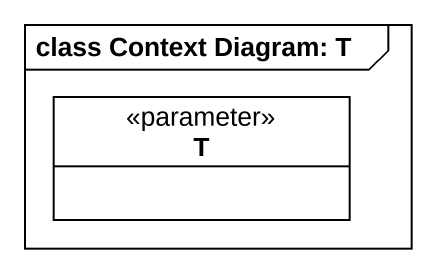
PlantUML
@startuml
mainframe class Context Diagram: T
hide circle
hide empty members
class T <<parameter>>
@enduml
